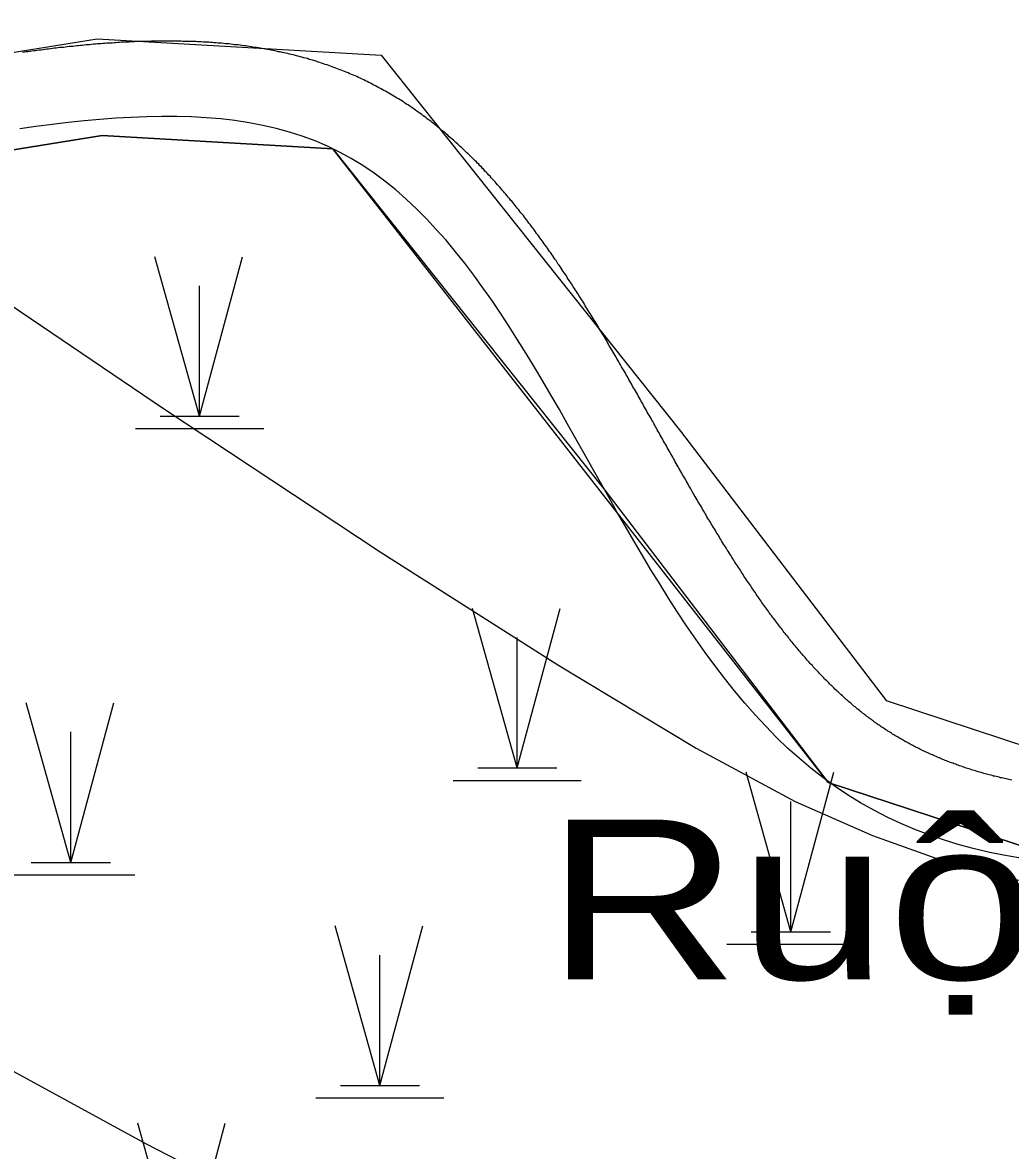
# Model space of a CAD drawing. Header units: metres. Extents: x 533049 to 537618, y 1849954 to 1852676.
# Drawn here: x 534596.01 to 534637.17, y 1851326.52 to 1851373.49 of the extents above; entities that cross this region are included whole.
import ezdxf

# ---------------------------------------------------------------- set-up
doc = ezdxf.new("R2010")
doc.units = ezdxf.units.M
doc.header["$LTSCALE"] = 2
for name, color, linetype, lineweight in [('28', 7, 'Continuous', 13), ('47', 7, 'Continuous', 13), ('55', 7, 'Continuous', 13), ('57', 7, 'Continuous', 13), ('60', 7, 'Continuous', 13), ('8', 7, 'Continuous', 13)]:
    doc.layers.add(name, color=color, linetype=linetype, lineweight=lineweight)

msp = doc.modelspace()

# ---------------------------------------------------------------- linework, layer by layer
at = {"layer": '28'}
for points in [[(534600.06, 1851372.66), (534599.98, 1851372.66), (534599.9, 1851372.65), (534599.83, 1851372.65), (534599.75, 1851372.64), (534599.67, 1851372.64), (534599.59, 1851372.63), (534599.51, 1851372.63), (534599.44, 1851372.62), (534599.36, 1851372.62), (534599.28, 1851372.61), (534599.2, 1851372.6), (534599.13, 1851372.6), (534599.05, 1851372.59), (534598.97, 1851372.59), (534598.89, 1851372.58), (534598.81, 1851372.57), (534598.74, 1851372.56), (534598.66, 1851372.56), (534598.58, 1851372.55), (534598.5, 1851372.54), (534598.43, 1851372.54), (534598.35, 1851372.53), (534598.27, 1851372.52), (534598.19, 1851372.51), (534598.11, 1851372.5), (534598.04, 1851372.5), (534597.96, 1851372.49), (534597.88, 1851372.48), (534597.8, 1851372.47), (534597.72, 1851372.46), (534597.65, 1851372.45), (534597.57, 1851372.45), (534597.49, 1851372.44), (534597.41, 1851372.43), (534597.33, 1851372.42), (534597.26, 1851372.41), (534597.18, 1851372.4), (534597.1, 1851372.39), (534597.02, 1851372.38), (534596.94, 1851372.37), (534596.87, 1851372.36), (534596.79, 1851372.35), (534596.71, 1851372.34), (534596.63, 1851372.33), (534596.55, 1851372.32), (534596.48, 1851372.31), (534596.4, 1851372.3), (534596.32, 1851372.29), (534596.24, 1851372.28), (534596.16, 1851372.27), (534596.09, 1851372.26), (534596.01, 1851372.25)], [(534607.73, 1851372.03), (534607.65, 1851372.05), (534607.58, 1851372.07), (534607.5, 1851372.09), (534607.43, 1851372.11), (534607.35, 1851372.13), (534607.28, 1851372.15), (534607.2, 1851372.16), (534607.13, 1851372.18), (534607.05, 1851372.2), (534606.98, 1851372.22), (534606.9, 1851372.23), (534606.83, 1851372.25), (534606.75, 1851372.27), (534606.67, 1851372.28), (534606.6, 1851372.3), (534606.52, 1851372.31), (534606.45, 1851372.33), (534606.37, 1851372.34), (534606.3, 1851372.36), (534606.22, 1851372.37), (534606.14, 1851372.39), (534606.07, 1851372.4), (534605.99, 1851372.41), (534605.92, 1851372.42), (534605.84, 1851372.44), (534605.76, 1851372.45), (534605.69, 1851372.46), (534605.61, 1851372.47), (534605.54, 1851372.48), (534605.46, 1851372.5), (534605.38, 1851372.51), (534605.31, 1851372.52), (534605.23, 1851372.53), (534605.15, 1851372.54), (534605.08, 1851372.55), (534605, 1851372.56), (534604.92, 1851372.56), (534604.85, 1851372.57), (534604.77, 1851372.58), (534604.69, 1851372.59), (534604.62, 1851372.6), (534604.54, 1851372.61), (534604.46, 1851372.61), (534604.39, 1851372.62), (534604.31, 1851372.63), (534604.23, 1851372.63), (534604.16, 1851372.64), (534604.08, 1851372.65), (534604, 1851372.65), (534603.93, 1851372.66), (534603.85, 1851372.66), (534603.77, 1851372.67), (534603.7, 1851372.67), (534603.62, 1851372.68), (534603.54, 1851372.68), (534603.46, 1851372.69), (534603.39, 1851372.69), (534603.31, 1851372.69), (534603.23, 1851372.7), (534603.16, 1851372.7), (534603.08, 1851372.7), (534603, 1851372.71), (534602.92, 1851372.71), (534602.85, 1851372.71), (534602.77, 1851372.71), (534602.69, 1851372.71), (534602.62, 1851372.72), (534602.54, 1851372.72), (534602.46, 1851372.72), (534602.38, 1851372.72), (534602.31, 1851372.72), (534602.23, 1851372.72), (534602.15, 1851372.72), (534602.08, 1851372.72), (534602, 1851372.72), (534601.92, 1851372.72), (534601.84, 1851372.72), (534601.77, 1851372.72), (534601.69, 1851372.72), (534601.61, 1851372.72), (534601.53, 1851372.72), (534601.46, 1851372.72), (534601.38, 1851372.72), (534601.3, 1851372.71), (534601.22, 1851372.71), (534601.15, 1851372.71), (534601.07, 1851372.71), (534600.99, 1851372.71), (534600.91, 1851372.7), (534600.84, 1851372.7), (534600.76, 1851372.7), (534600.68, 1851372.69), (534600.6, 1851372.69), (534600.53, 1851372.69), (534600.45, 1851372.68), (534600.37, 1851372.68), (534600.29, 1851372.68), (534600.21, 1851372.67), (534600.14, 1851372.67), (534600.06, 1851372.66)], [(534614.42, 1851368.18), (534614.36, 1851368.23), (534614.31, 1851368.28), (534614.25, 1851368.33), (534614.19, 1851368.39), (534614.14, 1851368.44), (534614.08, 1851368.49), (534614.02, 1851368.54), (534613.97, 1851368.59), (534613.91, 1851368.64), (534613.85, 1851368.69), (534613.79, 1851368.74), (534613.73, 1851368.8), (534613.68, 1851368.85), (534613.62, 1851368.9), (534613.56, 1851368.94), (534613.5, 1851368.99), (534613.44, 1851369.04), (534613.38, 1851369.09), (534613.32, 1851369.14), (534613.26, 1851369.19), (534613.2, 1851369.24), (534613.14, 1851369.29), (534613.08, 1851369.33), (534613.02, 1851369.38), (534612.96, 1851369.43), (534612.89, 1851369.47), (534612.83, 1851369.52), (534612.77, 1851369.57), (534612.71, 1851369.61), (534612.65, 1851369.66), (534612.58, 1851369.7), (534612.52, 1851369.75), (534612.46, 1851369.79), (534612.39, 1851369.84), (534612.33, 1851369.88), (534612.27, 1851369.93), (534612.2, 1851369.97), (534612.14, 1851370.02), (534612.07, 1851370.06), (534612.01, 1851370.1), (534611.94, 1851370.14), (534611.88, 1851370.19), (534611.81, 1851370.23), (534611.74, 1851370.27), (534611.68, 1851370.31), (534611.61, 1851370.35), (534611.55, 1851370.39), (534611.48, 1851370.43), (534611.41, 1851370.47), (534611.34, 1851370.51), (534611.28, 1851370.55), (534611.21, 1851370.59), (534611.14, 1851370.63), (534611.07, 1851370.67), (534611, 1851370.71), (534610.93, 1851370.75), (534610.86, 1851370.78), (534610.79, 1851370.82), (534610.72, 1851370.86), (534610.65, 1851370.89), (534610.58, 1851370.93), (534610.51, 1851370.97), (534610.44, 1851371), (534610.37, 1851371.04), (534610.3, 1851371.07), (534610.23, 1851371.11), (534610.16, 1851371.14), (534610.08, 1851371.17), (534610.01, 1851371.21), (534609.94, 1851371.24), (534609.87, 1851371.27), (534609.8, 1851371.3), (534609.72, 1851371.33), (534609.65, 1851371.36), (534609.58, 1851371.4), (534609.5, 1851371.43), (534609.43, 1851371.45), (534609.36, 1851371.48), (534609.29, 1851371.51), (534609.21, 1851371.54), (534609.14, 1851371.57), (534609.07, 1851371.6), (534608.99, 1851371.62), (534608.92, 1851371.65), (534608.84, 1851371.68), (534608.77, 1851371.7), (534608.7, 1851371.73), (534608.62, 1851371.75), (534608.55, 1851371.78), (534608.47, 1851371.8), (534608.4, 1851371.83), (534608.33, 1851371.85), (534608.25, 1851371.88), (534608.18, 1851371.9), (534608.1, 1851371.92), (534608.03, 1851371.94), (534607.95, 1851371.96), (534607.88, 1851371.99), (534607.8, 1851372.01), (534607.73, 1851372.03)], [(534619.17, 1851362.16), (534619.13, 1851362.22), (534619.09, 1851362.29), (534619.05, 1851362.35), (534619.01, 1851362.42), (534618.96, 1851362.48), (534618.92, 1851362.55), (534618.88, 1851362.61), (534618.84, 1851362.68), (534618.8, 1851362.74), (534618.75, 1851362.81), (534618.71, 1851362.87), (534618.67, 1851362.94), (534618.63, 1851363), (534618.58, 1851363.07), (534618.54, 1851363.13), (534618.5, 1851363.2), (534618.45, 1851363.26), (534618.41, 1851363.33), (534618.37, 1851363.39), (534618.32, 1851363.45), (534618.28, 1851363.52), (534618.24, 1851363.58), (534618.19, 1851363.64), (534618.15, 1851363.71), (534618.11, 1851363.77), (534618.06, 1851363.83), (534618.02, 1851363.9), (534617.97, 1851363.96), (534617.93, 1851364.02), (534617.89, 1851364.09), (534617.84, 1851364.15), (534617.8, 1851364.21), (534617.75, 1851364.28), (534617.71, 1851364.34), (534617.66, 1851364.4), (534617.62, 1851364.46), (534617.57, 1851364.53), (534617.53, 1851364.59), (534617.48, 1851364.65), (534617.43, 1851364.71), (534617.39, 1851364.77), (534617.34, 1851364.84), (534617.3, 1851364.9), (534617.25, 1851364.96), (534617.2, 1851365.02), (534617.16, 1851365.08), (534617.11, 1851365.14), (534617.07, 1851365.2), (534617.02, 1851365.26), (534616.97, 1851365.33), (534616.92, 1851365.39), (534616.88, 1851365.45), (534616.83, 1851365.51), (534616.78, 1851365.57), (534616.73, 1851365.63), (534616.69, 1851365.69), (534616.64, 1851365.75), (534616.59, 1851365.81), (534616.54, 1851365.87), (534616.49, 1851365.93), (534616.45, 1851365.99), (534616.4, 1851366.05), (534616.35, 1851366.1), (534616.3, 1851366.16), (534616.25, 1851366.22), (534616.2, 1851366.28), (534616.15, 1851366.34), (534616.1, 1851366.4), (534616.05, 1851366.46), (534616, 1851366.51), (534615.95, 1851366.57), (534615.9, 1851366.63), (534615.85, 1851366.69), (534615.8, 1851366.74), (534615.75, 1851366.8), (534615.7, 1851366.86), (534615.65, 1851366.92), (534615.6, 1851366.97), (534615.54, 1851367.03), (534615.49, 1851367.09), (534615.44, 1851367.14), (534615.39, 1851367.2), (534615.34, 1851367.25), (534615.28, 1851367.31), (534615.23, 1851367.37), (534615.18, 1851367.42), (534615.13, 1851367.48), (534615.07, 1851367.53), (534615.02, 1851367.59), (534614.97, 1851367.64), (534614.91, 1851367.7), (534614.86, 1851367.75), (534614.8, 1851367.8), (534614.75, 1851367.86), (534614.69, 1851367.91), (534614.64, 1851367.97), (534614.58, 1851368.02), (534614.53, 1851368.07), (534614.47, 1851368.12), (534614.42, 1851368.18)], [(534623.06, 1851355.46), (534623.02, 1851355.53), (534622.99, 1851355.59), (534622.95, 1851355.66), (534622.91, 1851355.73), (534622.87, 1851355.79), (534622.84, 1851355.86), (534622.8, 1851355.93), (534622.76, 1851355.99), (534622.72, 1851356.06), (534622.69, 1851356.13), (534622.65, 1851356.19), (534622.61, 1851356.26), (534622.57, 1851356.33), (534622.54, 1851356.4), (534622.5, 1851356.46), (534622.46, 1851356.53), (534622.42, 1851356.6), (534622.38, 1851356.66), (534622.35, 1851356.73), (534622.31, 1851356.8), (534622.27, 1851356.87), (534622.23, 1851356.93), (534622.2, 1851357), (534622.16, 1851357.07), (534622.12, 1851357.14), (534622.08, 1851357.2), (534622.04, 1851357.27), (534622.01, 1851357.34), (534621.97, 1851357.41), (534621.93, 1851357.47), (534621.89, 1851357.54), (534621.85, 1851357.61), (534621.82, 1851357.68), (534621.78, 1851357.74), (534621.74, 1851357.81), (534621.7, 1851357.88), (534621.66, 1851357.95), (534621.63, 1851358.01), (534621.59, 1851358.08), (534621.55, 1851358.15), (534621.51, 1851358.22), (534621.47, 1851358.28), (534621.43, 1851358.35), (534621.4, 1851358.42), (534621.36, 1851358.49), (534621.32, 1851358.55), (534621.28, 1851358.62), (534621.24, 1851358.69), (534621.2, 1851358.76), (534621.16, 1851358.82), (534621.13, 1851358.89), (534621.09, 1851358.96), (534621.05, 1851359.03), (534621.01, 1851359.09), (534620.97, 1851359.16), (534620.93, 1851359.23), (534620.89, 1851359.3), (534620.85, 1851359.36), (534620.82, 1851359.43), (534620.78, 1851359.5), (534620.74, 1851359.56), (534620.7, 1851359.63), (534620.66, 1851359.7), (534620.62, 1851359.77), (534620.58, 1851359.83), (534620.54, 1851359.9), (534620.5, 1851359.97), (534620.46, 1851360.03), (534620.42, 1851360.1), (534620.38, 1851360.17), (534620.35, 1851360.24), (534620.31, 1851360.3), (534620.27, 1851360.37), (534620.23, 1851360.44), (534620.19, 1851360.5), (534620.15, 1851360.57), (534620.11, 1851360.64), (534620.07, 1851360.7), (534620.03, 1851360.77), (534619.99, 1851360.84), (534619.95, 1851360.9), (534619.91, 1851360.97), (534619.87, 1851361.04), (534619.83, 1851361.1), (534619.79, 1851361.17), (534619.75, 1851361.24), (534619.71, 1851361.3), (534619.66, 1851361.37), (534619.62, 1851361.43), (534619.58, 1851361.5), (534619.54, 1851361.57), (534619.5, 1851361.63), (534619.46, 1851361.7), (534619.42, 1851361.76), (534619.38, 1851361.83), (534619.34, 1851361.9), (534619.3, 1851361.96), (534619.26, 1851362.03), (534619.21, 1851362.09), (534619.17, 1851362.16)], [(534626.9, 1851349.23), (534626.86, 1851349.28), (534626.82, 1851349.34), (534626.78, 1851349.4), (534626.74, 1851349.45), (534626.7, 1851349.51), (534626.66, 1851349.57), (534626.62, 1851349.62), (534626.58, 1851349.68), (534626.55, 1851349.74), (534626.51, 1851349.8), (534626.47, 1851349.85), (534626.43, 1851349.91), (534626.39, 1851349.97), (534626.35, 1851350.03), (534626.31, 1851350.09), (534626.27, 1851350.14), (534626.23, 1851350.2), (534626.19, 1851350.26), (534626.15, 1851350.32), (534626.11, 1851350.38), (534626.07, 1851350.44), (534626.03, 1851350.5), (534625.99, 1851350.56), (534625.96, 1851350.62), (534625.92, 1851350.68), (534625.88, 1851350.74), (534625.84, 1851350.8), (534625.8, 1851350.86), (534625.76, 1851350.92), (534625.72, 1851350.98), (534625.68, 1851351.04), (534625.65, 1851351.1), (534625.61, 1851351.16), (534625.57, 1851351.22), (534625.53, 1851351.28), (534625.49, 1851351.34), (534625.45, 1851351.4), (534625.41, 1851351.47), (534625.37, 1851351.53), (534625.34, 1851351.59), (534625.3, 1851351.65), (534625.26, 1851351.71), (534625.22, 1851351.77), (534625.18, 1851351.84), (534625.14, 1851351.9), (534625.11, 1851351.96), (534625.07, 1851352.02), (534625.03, 1851352.09), (534624.99, 1851352.15), (534624.95, 1851352.21), (534624.91, 1851352.27), (534624.88, 1851352.34), (534624.84, 1851352.4), (534624.8, 1851352.46), (534624.76, 1851352.53), (534624.72, 1851352.59), (534624.69, 1851352.65), (534624.65, 1851352.72), (534624.61, 1851352.78), (534624.57, 1851352.84), (534624.53, 1851352.91), (534624.5, 1851352.97), (534624.46, 1851353.04), (534624.42, 1851353.1), (534624.38, 1851353.16), (534624.34, 1851353.23), (534624.31, 1851353.29), (534624.27, 1851353.36), (534624.23, 1851353.42), (534624.19, 1851353.49), (534624.15, 1851353.55), (534624.12, 1851353.62), (534624.08, 1851353.68), (534624.04, 1851353.75), (534624, 1851353.81), (534623.97, 1851353.88), (534623.93, 1851353.94), (534623.89, 1851354.01), (534623.85, 1851354.07), (534623.81, 1851354.14), (534623.78, 1851354.2), (534623.74, 1851354.27), (534623.7, 1851354.33), (534623.66, 1851354.4), (534623.63, 1851354.47), (534623.59, 1851354.53), (534623.55, 1851354.6), (534623.51, 1851354.66), (534623.48, 1851354.73), (534623.44, 1851354.8), (534623.4, 1851354.86), (534623.36, 1851354.93), (534623.33, 1851354.99), (534623.29, 1851355.06), (534623.25, 1851355.13), (534623.21, 1851355.19), (534623.18, 1851355.26), (534623.14, 1851355.33), (534623.1, 1851355.39), (534623.06, 1851355.46)], [(534631.15, 1851344.63), (534631.1, 1851344.66), (534631.06, 1851344.7), (534631.01, 1851344.73), (534630.97, 1851344.77), (534630.92, 1851344.8), (534630.88, 1851344.84), (534630.83, 1851344.88), (534630.79, 1851344.91), (534630.74, 1851344.95), (534630.7, 1851344.99), (534630.65, 1851345.02), (534630.61, 1851345.06), (534630.57, 1851345.1), (534630.52, 1851345.14), (534630.48, 1851345.17), (534630.43, 1851345.21), (534630.39, 1851345.25), (534630.34, 1851345.29), (534630.3, 1851345.33), (534630.26, 1851345.37), (534630.21, 1851345.41), (534630.17, 1851345.45), (534630.12, 1851345.49), (534630.08, 1851345.53), (534630.04, 1851345.57), (534629.99, 1851345.61), (534629.95, 1851345.65), (534629.91, 1851345.69), (534629.86, 1851345.73), (534629.82, 1851345.78), (534629.77, 1851345.82), (534629.73, 1851345.86), (534629.69, 1851345.9), (534629.64, 1851345.95), (534629.6, 1851345.99), (534629.56, 1851346.03), (534629.52, 1851346.08), (534629.47, 1851346.12), (534629.43, 1851346.16), (534629.39, 1851346.21), (534629.34, 1851346.25), (534629.3, 1851346.3), (534629.26, 1851346.34), (534629.21, 1851346.39), (534629.17, 1851346.43), (534629.13, 1851346.48), (534629.09, 1851346.52), (534629.04, 1851346.57), (534629, 1851346.61), (534628.96, 1851346.66), (534628.92, 1851346.71), (534628.87, 1851346.75), (534628.83, 1851346.8), (534628.79, 1851346.85), (534628.75, 1851346.89), (534628.71, 1851346.94), (534628.66, 1851346.99), (534628.62, 1851347.04), (534628.58, 1851347.09), (534628.54, 1851347.13), (534628.5, 1851347.18), (534628.45, 1851347.23), (534628.41, 1851347.28), (534628.37, 1851347.33), (534628.33, 1851347.38), (534628.29, 1851347.43), (534628.25, 1851347.48), (534628.21, 1851347.53), (534628.16, 1851347.58), (534628.12, 1851347.63), (534628.08, 1851347.68), (534628.04, 1851347.73), (534628, 1851347.78), (534627.96, 1851347.83), (534627.92, 1851347.88), (534627.88, 1851347.94), (534627.83, 1851347.99), (534627.79, 1851348.04), (534627.75, 1851348.09), (534627.71, 1851348.14), (534627.67, 1851348.2), (534627.63, 1851348.25), (534627.59, 1851348.3), (534627.55, 1851348.35), (534627.51, 1851348.41), (534627.47, 1851348.46), (534627.43, 1851348.52), (534627.39, 1851348.57), (534627.35, 1851348.62), (534627.3, 1851348.68), (534627.26, 1851348.73), (534627.22, 1851348.79), (534627.18, 1851348.84), (534627.14, 1851348.9), (534627.1, 1851348.95), (534627.06, 1851349.01), (534627.02, 1851349.06), (534626.98, 1851349.12), (534626.94, 1851349.17), (534626.9, 1851349.23)], [(534636.29, 1851342.16), (534636.23, 1851342.17), (534636.18, 1851342.19), (534636.12, 1851342.2), (534636.06, 1851342.22), (534636, 1851342.24), (534635.95, 1851342.25), (534635.89, 1851342.27), (534635.83, 1851342.29), (534635.78, 1851342.3), (534635.72, 1851342.32), (534635.66, 1851342.34), (534635.61, 1851342.35), (534635.55, 1851342.37), (534635.5, 1851342.39), (534635.44, 1851342.41), (534635.38, 1851342.42), (534635.33, 1851342.44), (534635.27, 1851342.46), (534635.22, 1851342.48), (534635.16, 1851342.5), (534635.11, 1851342.52), (534635.05, 1851342.54), (534635, 1851342.56), (534634.94, 1851342.58), (534634.89, 1851342.6), (534634.83, 1851342.62), (534634.78, 1851342.64), (534634.72, 1851342.66), (534634.67, 1851342.68), (534634.61, 1851342.7), (534634.56, 1851342.72), (534634.51, 1851342.74), (534634.45, 1851342.76), (534634.4, 1851342.78), (534634.35, 1851342.8), (534634.29, 1851342.83), (534634.24, 1851342.85), (534634.19, 1851342.87), (534634.13, 1851342.89), (534634.08, 1851342.92), (534634.03, 1851342.94), (534633.97, 1851342.96), (534633.92, 1851342.99), (534633.87, 1851343.01), (534633.82, 1851343.03), (534633.76, 1851343.06), (534633.71, 1851343.08), (534633.66, 1851343.1), (534633.61, 1851343.13), (534633.56, 1851343.15), (534633.51, 1851343.18), (534633.45, 1851343.2), (534633.4, 1851343.23), (534633.35, 1851343.25), (534633.3, 1851343.28), (534633.25, 1851343.3), (534633.2, 1851343.33), (534633.15, 1851343.36), (534633.1, 1851343.38), (534633.05, 1851343.41), (534633, 1851343.44), (534632.95, 1851343.46), (534632.9, 1851343.49), (534632.85, 1851343.52), (534632.8, 1851343.54), (534632.75, 1851343.57), (534632.7, 1851343.6), (534632.65, 1851343.63), (534632.6, 1851343.66), (534632.55, 1851343.68), (534632.51, 1851343.71), (534632.46, 1851343.74), (534632.41, 1851343.77), (534632.36, 1851343.8), (534632.31, 1851343.83), (534632.26, 1851343.86), (534632.22, 1851343.89), (534632.17, 1851343.92), (534632.12, 1851343.95), (534632.07, 1851343.98), (534632.03, 1851344.01), (534631.98, 1851344.04), (534631.93, 1851344.07), (534631.88, 1851344.1), (534631.84, 1851344.13), (534631.79, 1851344.16), (534631.74, 1851344.2), (534631.7, 1851344.23), (534631.65, 1851344.26), (534631.6, 1851344.29), (534631.56, 1851344.32), (534631.51, 1851344.36), (534631.47, 1851344.39), (534631.42, 1851344.42), (534631.38, 1851344.46), (534631.33, 1851344.49), (534631.28, 1851344.52), (534631.24, 1851344.56), (534631.19, 1851344.59), (534631.15, 1851344.63)], [(534637.23, 1851341.94), (534637.17, 1851341.95), (534637.11, 1851341.97), (534637.05, 1851341.98), (534636.99, 1851341.99), (534636.93, 1851342), (534636.87, 1851342.02), (534636.81, 1851342.03), (534636.76, 1851342.04), (534636.7, 1851342.06), (534636.64, 1851342.07), (534636.58, 1851342.09), (534636.52, 1851342.1), (534636.46, 1851342.11), (534636.41, 1851342.13), (534636.35, 1851342.14), (534636.29, 1851342.16)]]:
    msp.add_lwpolyline(points, dxfattribs=at)
at = {"layer": '47'}
msp.add_lwpolyline([(534639.87, 1851338.46), (534629.58, 1851341.84), (534608.94, 1851368.24), (534599.33, 1851368.79), (534580.37, 1851365.74)], dxfattribs=at)
at = {"layer": '55'}
msp.add_arc((535422.108, 1852382.194), 1245.218, 229.69639, 234.36613, dxfattribs=at)
at = {"layer": '57'}
for p, q in [((534603.39, 1851357.1), (534601.53, 1851363.74)), ((534603.39, 1851357.1), (534605.18, 1851363.74)), ((534603.39, 1851357.1), (534603.39, 1851362.53)), ((534601.75, 1851357.1), (534605.04, 1851357.1)), ((534600.72, 1851356.59), (534606.06, 1851356.59)), ((534616.62, 1851342.45), (534614.76, 1851349.09)), ((534616.62, 1851342.45), (534618.41, 1851349.09)), ((534616.62, 1851342.45), (534616.62, 1851347.88)), ((534598.03, 1851338.51), (534596.17, 1851345.16)), ((534598.03, 1851338.51), (534599.82, 1851345.16)), ((534598.03, 1851338.51), (534598.03, 1851343.95)), ((534614.98, 1851342.45), (534618.27, 1851342.45)), ((534628.02, 1851335.62), (534626.16, 1851342.27)), ((534628.02, 1851335.62), (534629.81, 1851342.27)), ((534613.95, 1851341.93), (534619.29, 1851341.93)), ((534628.02, 1851335.62), (534628.02, 1851341.05)), ((534596.38, 1851338.51), (534599.68, 1851338.51)), ((534595.36, 1851338), (534600.69, 1851338)), ((534610.9, 1851329.22), (534609.04, 1851335.87)), ((534610.9, 1851329.22), (534612.69, 1851335.87)), ((534626.37, 1851335.62), (534629.67, 1851335.62)), ((534625.35, 1851335.11), (534630.68, 1851335.11)), ((534610.9, 1851329.22), (534610.9, 1851334.65)), ((534609.26, 1851329.22), (534612.55, 1851329.22)), ((534608.23, 1851328.71), (534613.57, 1851328.71)), ((534602.68, 1851321), (534600.82, 1851327.65)), ((534602.68, 1851321), (534604.46, 1851327.65))]:
    msp.add_line(p, q, dxfattribs=at)
for points in [[(534487.19, 1851451.18), (534486.97, 1851435.82), (534491.18, 1851418.85), (534505.36, 1851408.46), (534516.35, 1851404.08), (534545.76, 1851392.2), (534569.45, 1851382.31), (534574.03, 1851367.7), (534580.37, 1851365.74), (534599.33, 1851368.79), (534608.94, 1851368.24), (534620.27, 1851354.02), (534629.58, 1851341.84), (534639.87, 1851338.46), (534653.33, 1851347.19), (534665.18, 1851355.36), (534685.09, 1851350.22), (534700.06, 1851349.97), (534720.12, 1851364.62), (534734.21, 1851373.4), (534760.13, 1851371.69), (534775.6, 1851372.17), (534797.93, 1851383.11), (534819.54, 1851398.1)], [(534490.97, 1851436.28), (534494.72, 1851421.22), (534507.32, 1851411.99), (534517.85, 1851407.79), (534547.27, 1851395.9), (534572.71, 1851385.28), (534577.21, 1851370.9), (534580.65, 1851369.84), (534599.12, 1851372.81), (534610.95, 1851372.13), (534623.43, 1851356.48), (534632, 1851345.25), (534639.29, 1851342.86), (534651.11, 1851350.52), (534664.42, 1851359.69), (534685.63, 1851354.21), (534698.79, 1851353.99), (534717.88, 1851367.94), (534733.19, 1851377.48), (534760.19, 1851375.69), (534774.62, 1851376.14), (534795.89, 1851386.57), (534817.16, 1851401.32)], [(534591.23, 1851364.62), (534601.89, 1851357.42), (534610.91, 1851351.45), (534618.31, 1851346.74), (534624.08, 1851343.27), (534628.21, 1851341.05), (534631.43, 1851339.63), (534634.45, 1851338.55), (534637.27, 1851337.81), (534639.89, 1851337.41), (534642.3, 1851337.36), (534645.95, 1851337.98), (534652.25, 1851339.58), (534661.21, 1851342.17), (534672.83, 1851345.75), (534687.11, 1851350.32), (534701.32, 1851354.96), (534712.74, 1851358.76), (534721.36, 1851361.71), (534727.2, 1851363.82), (534730.24, 1851365.09)], [(534733.25, 1851333.42), (534727.41, 1851330.34), (534721.31, 1851327.37), (534714.73, 1851324.46), (534707.66, 1851321.61), (534700.12, 1851318.84), (534692.1, 1851316.12), (534684.04, 1851313.68), (534676.37, 1851311.71), (534669.08, 1851310.2), (534662.19, 1851309.17), (534655.69, 1851308.61), (534649.12, 1851308.75), (534641.99, 1851309.82), (534634.32, 1851311.83), (534626.1, 1851314.78), (534617.33, 1851318.66), (534608.77, 1851322.86), (534601.18, 1851326.77), (534594.56, 1851330.38)]]:
    msp.add_lwpolyline(points, dxfattribs=at)
at = {"layer": '60'}
for points in [[(534616.29, 1851360.84), (534615.93, 1851361.39), (534615.56, 1851361.93), (534615.19, 1851362.45), (534614.82, 1851362.97), (534614.44, 1851363.47), (534614.05, 1851363.95), (534613.66, 1851364.43), (534613.25, 1851364.88), (534612.84, 1851365.32), (534612.43, 1851365.74), (534612, 1851366.14), (534611.56, 1851366.52), (534611.11, 1851366.88), (534610.66, 1851367.22), (534610.19, 1851367.54), (534609.71, 1851367.83), (534609.22, 1851368.1), (534608.72, 1851368.35), (534608.2, 1851368.57), (534607.67, 1851368.76), (534607.13, 1851368.93), (534606.58, 1851369.08), (534606.02, 1851369.21), (534605.45, 1851369.32), (534604.86, 1851369.41), (534604.27, 1851369.48), (534603.67, 1851369.53), (534603.06, 1851369.56), (534602.44, 1851369.58), (534601.82, 1851369.58), (534601.18, 1851369.57), (534600.54, 1851369.54), (534599.9, 1851369.51), (534599.24, 1851369.46), (534598.58, 1851369.4), (534597.92, 1851369.33), (534597.25, 1851369.25), (534596.57, 1851369.16), (534595.9, 1851369.06)], [(534637.52, 1851338.7), (534636.88, 1851338.81), (534636.24, 1851338.94), (534635.62, 1851339.09), (534635, 1851339.26), (534634.39, 1851339.45), (534633.79, 1851339.66), (534633.19, 1851339.88), (534632.61, 1851340.13), (534632.04, 1851340.4), (534631.48, 1851340.69), (534630.93, 1851341), (534630.39, 1851341.33), (534629.87, 1851341.67), (534629.36, 1851342.05), (534628.86, 1851342.44), (534628.37, 1851342.85), (534627.89, 1851343.27), (534627.43, 1851343.72), (534626.98, 1851344.18), (534626.53, 1851344.66), (534626.1, 1851345.15), (534625.68, 1851345.66), (534625.26, 1851346.18), (534624.85, 1851346.71), (534624.45, 1851347.25), (534624.06, 1851347.81), (534623.68, 1851348.37), (534623.3, 1851348.94), (534622.93, 1851349.52), (534622.56, 1851350.11), (534622.19, 1851350.7), (534621.84, 1851351.3), (534621.48, 1851351.9), (534621.13, 1851352.51), (534620.78, 1851353.12), (534620.44, 1851353.73), (534620.09, 1851354.34), (534619.75, 1851354.95), (534619.41, 1851355.55), (534619.07, 1851356.16), (534618.72, 1851356.77), (534618.38, 1851357.37), (534618.04, 1851357.96), (534617.69, 1851358.55), (534617.35, 1851359.14), (534617, 1851359.71), (534616.64, 1851360.28), (534616.29, 1851360.84)]]:
    msp.add_lwpolyline(points, dxfattribs=at)
at = {"layer": '8'}
for points in [[(534600.06, 1851372.66), (534599.98, 1851372.66), (534599.9, 1851372.65), (534599.83, 1851372.65), (534599.75, 1851372.64), (534599.67, 1851372.64), (534599.59, 1851372.63), (534599.51, 1851372.63), (534599.44, 1851372.62), (534599.36, 1851372.62), (534599.28, 1851372.61), (534599.2, 1851372.6), (534599.13, 1851372.6), (534599.05, 1851372.59), (534598.97, 1851372.59), (534598.89, 1851372.58), (534598.81, 1851372.57), (534598.74, 1851372.56), (534598.66, 1851372.56), (534598.58, 1851372.55), (534598.5, 1851372.54), (534598.43, 1851372.54), (534598.35, 1851372.53), (534598.27, 1851372.52), (534598.19, 1851372.51), (534598.11, 1851372.5), (534598.04, 1851372.5), (534597.96, 1851372.49), (534597.88, 1851372.48), (534597.8, 1851372.47), (534597.72, 1851372.46), (534597.65, 1851372.45), (534597.57, 1851372.45), (534597.49, 1851372.44), (534597.41, 1851372.43), (534597.33, 1851372.42), (534597.26, 1851372.41), (534597.18, 1851372.4), (534597.1, 1851372.39), (534597.02, 1851372.38), (534596.94, 1851372.37), (534596.87, 1851372.36), (534596.79, 1851372.35), (534596.71, 1851372.34), (534596.63, 1851372.33), (534596.55, 1851372.32), (534596.48, 1851372.31), (534596.4, 1851372.3), (534596.32, 1851372.29), (534596.24, 1851372.28), (534596.16, 1851372.27), (534596.09, 1851372.26), (534596.01, 1851372.25)], [(534607.73, 1851372.03), (534607.65, 1851372.05), (534607.58, 1851372.07), (534607.5, 1851372.09), (534607.43, 1851372.11), (534607.35, 1851372.13), (534607.28, 1851372.15), (534607.2, 1851372.16), (534607.13, 1851372.18), (534607.05, 1851372.2), (534606.98, 1851372.22), (534606.9, 1851372.23), (534606.83, 1851372.25), (534606.75, 1851372.27), (534606.67, 1851372.28), (534606.6, 1851372.3), (534606.52, 1851372.31), (534606.45, 1851372.33), (534606.37, 1851372.34), (534606.3, 1851372.36), (534606.22, 1851372.37), (534606.14, 1851372.39), (534606.07, 1851372.4), (534605.99, 1851372.41), (534605.92, 1851372.42), (534605.84, 1851372.44), (534605.76, 1851372.45), (534605.69, 1851372.46), (534605.61, 1851372.47), (534605.54, 1851372.48), (534605.46, 1851372.5), (534605.38, 1851372.51), (534605.31, 1851372.52), (534605.23, 1851372.53), (534605.15, 1851372.54), (534605.08, 1851372.55), (534605, 1851372.56), (534604.92, 1851372.56), (534604.85, 1851372.57), (534604.77, 1851372.58), (534604.69, 1851372.59), (534604.62, 1851372.6), (534604.54, 1851372.61), (534604.46, 1851372.61), (534604.39, 1851372.62), (534604.31, 1851372.63), (534604.23, 1851372.63), (534604.16, 1851372.64), (534604.08, 1851372.65), (534604, 1851372.65), (534603.93, 1851372.66), (534603.85, 1851372.66), (534603.77, 1851372.67), (534603.7, 1851372.67), (534603.62, 1851372.68), (534603.54, 1851372.68), (534603.46, 1851372.69), (534603.39, 1851372.69), (534603.31, 1851372.69), (534603.23, 1851372.7), (534603.16, 1851372.7), (534603.08, 1851372.7), (534603, 1851372.71), (534602.92, 1851372.71), (534602.85, 1851372.71), (534602.77, 1851372.71), (534602.69, 1851372.71), (534602.62, 1851372.72), (534602.54, 1851372.72), (534602.46, 1851372.72), (534602.38, 1851372.72), (534602.31, 1851372.72), (534602.23, 1851372.72), (534602.15, 1851372.72), (534602.08, 1851372.72), (534602, 1851372.72), (534601.92, 1851372.72), (534601.84, 1851372.72), (534601.77, 1851372.72), (534601.69, 1851372.72), (534601.61, 1851372.72), (534601.53, 1851372.72), (534601.46, 1851372.72), (534601.38, 1851372.72), (534601.3, 1851372.71), (534601.22, 1851372.71), (534601.15, 1851372.71), (534601.07, 1851372.71), (534600.99, 1851372.71), (534600.91, 1851372.7), (534600.84, 1851372.7), (534600.76, 1851372.7), (534600.68, 1851372.69), (534600.6, 1851372.69), (534600.53, 1851372.69), (534600.45, 1851372.68), (534600.37, 1851372.68), (534600.29, 1851372.68), (534600.21, 1851372.67), (534600.14, 1851372.67), (534600.06, 1851372.66)], [(534614.42, 1851368.18), (534614.36, 1851368.23), (534614.31, 1851368.28), (534614.25, 1851368.33), (534614.19, 1851368.39), (534614.14, 1851368.44), (534614.08, 1851368.49), (534614.02, 1851368.54), (534613.97, 1851368.59), (534613.91, 1851368.64), (534613.85, 1851368.69), (534613.79, 1851368.74), (534613.73, 1851368.8), (534613.68, 1851368.85), (534613.62, 1851368.9), (534613.56, 1851368.94), (534613.5, 1851368.99), (534613.44, 1851369.04), (534613.38, 1851369.09), (534613.32, 1851369.14), (534613.26, 1851369.19), (534613.2, 1851369.24), (534613.14, 1851369.29), (534613.08, 1851369.33), (534613.02, 1851369.38), (534612.96, 1851369.43), (534612.89, 1851369.47), (534612.83, 1851369.52), (534612.77, 1851369.57), (534612.71, 1851369.61), (534612.65, 1851369.66), (534612.58, 1851369.7), (534612.52, 1851369.75), (534612.46, 1851369.79), (534612.39, 1851369.84), (534612.33, 1851369.88), (534612.27, 1851369.93), (534612.2, 1851369.97), (534612.14, 1851370.02), (534612.07, 1851370.06), (534612.01, 1851370.1), (534611.94, 1851370.14), (534611.88, 1851370.19), (534611.81, 1851370.23), (534611.74, 1851370.27), (534611.68, 1851370.31), (534611.61, 1851370.35), (534611.55, 1851370.39), (534611.48, 1851370.43), (534611.41, 1851370.47), (534611.34, 1851370.51), (534611.28, 1851370.55), (534611.21, 1851370.59), (534611.14, 1851370.63), (534611.07, 1851370.67), (534611, 1851370.71), (534610.93, 1851370.75), (534610.86, 1851370.78), (534610.79, 1851370.82), (534610.72, 1851370.86), (534610.65, 1851370.89), (534610.58, 1851370.93), (534610.51, 1851370.97), (534610.44, 1851371), (534610.37, 1851371.04), (534610.3, 1851371.07), (534610.23, 1851371.11), (534610.16, 1851371.14), (534610.08, 1851371.17), (534610.01, 1851371.21), (534609.94, 1851371.24), (534609.87, 1851371.27), (534609.8, 1851371.3), (534609.72, 1851371.33), (534609.65, 1851371.36), (534609.58, 1851371.4), (534609.5, 1851371.43), (534609.43, 1851371.45), (534609.36, 1851371.48), (534609.29, 1851371.51), (534609.21, 1851371.54), (534609.14, 1851371.57), (534609.07, 1851371.6), (534608.99, 1851371.62), (534608.92, 1851371.65), (534608.84, 1851371.68), (534608.77, 1851371.7), (534608.7, 1851371.73), (534608.62, 1851371.75), (534608.55, 1851371.78), (534608.47, 1851371.8), (534608.4, 1851371.83), (534608.33, 1851371.85), (534608.25, 1851371.88), (534608.18, 1851371.9), (534608.1, 1851371.92), (534608.03, 1851371.94), (534607.95, 1851371.96), (534607.88, 1851371.99), (534607.8, 1851372.01), (534607.73, 1851372.03)], [(534619.17, 1851362.16), (534619.13, 1851362.22), (534619.09, 1851362.29), (534619.05, 1851362.35), (534619.01, 1851362.42), (534618.96, 1851362.48), (534618.92, 1851362.55), (534618.88, 1851362.61), (534618.84, 1851362.68), (534618.8, 1851362.74), (534618.75, 1851362.81), (534618.71, 1851362.87), (534618.67, 1851362.94), (534618.63, 1851363), (534618.58, 1851363.07), (534618.54, 1851363.13), (534618.5, 1851363.2), (534618.45, 1851363.26), (534618.41, 1851363.33), (534618.37, 1851363.39), (534618.32, 1851363.45), (534618.28, 1851363.52), (534618.24, 1851363.58), (534618.19, 1851363.64), (534618.15, 1851363.71), (534618.11, 1851363.77), (534618.06, 1851363.83), (534618.02, 1851363.9), (534617.97, 1851363.96), (534617.93, 1851364.02), (534617.89, 1851364.09), (534617.84, 1851364.15), (534617.8, 1851364.21), (534617.75, 1851364.28), (534617.71, 1851364.34), (534617.66, 1851364.4), (534617.62, 1851364.46), (534617.57, 1851364.53), (534617.53, 1851364.59), (534617.48, 1851364.65), (534617.43, 1851364.71), (534617.39, 1851364.77), (534617.34, 1851364.84), (534617.3, 1851364.9), (534617.25, 1851364.96), (534617.2, 1851365.02), (534617.16, 1851365.08), (534617.11, 1851365.14), (534617.07, 1851365.2), (534617.02, 1851365.26), (534616.97, 1851365.33), (534616.92, 1851365.39), (534616.88, 1851365.45), (534616.83, 1851365.51), (534616.78, 1851365.57), (534616.73, 1851365.63), (534616.69, 1851365.69), (534616.64, 1851365.75), (534616.59, 1851365.81), (534616.54, 1851365.87), (534616.49, 1851365.93), (534616.45, 1851365.99), (534616.4, 1851366.05), (534616.35, 1851366.1), (534616.3, 1851366.16), (534616.25, 1851366.22), (534616.2, 1851366.28), (534616.15, 1851366.34), (534616.1, 1851366.4), (534616.05, 1851366.46), (534616, 1851366.51), (534615.95, 1851366.57), (534615.9, 1851366.63), (534615.85, 1851366.69), (534615.8, 1851366.74), (534615.75, 1851366.8), (534615.7, 1851366.86), (534615.65, 1851366.92), (534615.6, 1851366.97), (534615.54, 1851367.03), (534615.49, 1851367.09), (534615.44, 1851367.14), (534615.39, 1851367.2), (534615.34, 1851367.25), (534615.28, 1851367.31), (534615.23, 1851367.37), (534615.18, 1851367.42), (534615.13, 1851367.48), (534615.07, 1851367.53), (534615.02, 1851367.59), (534614.97, 1851367.64), (534614.91, 1851367.7), (534614.86, 1851367.75), (534614.8, 1851367.8), (534614.75, 1851367.86), (534614.69, 1851367.91), (534614.64, 1851367.97), (534614.58, 1851368.02), (534614.53, 1851368.07), (534614.47, 1851368.12), (534614.42, 1851368.18)], [(534623.06, 1851355.46), (534623.02, 1851355.53), (534622.99, 1851355.59), (534622.95, 1851355.66), (534622.91, 1851355.73), (534622.87, 1851355.79), (534622.84, 1851355.86), (534622.8, 1851355.93), (534622.76, 1851355.99), (534622.72, 1851356.06), (534622.69, 1851356.13), (534622.65, 1851356.19), (534622.61, 1851356.26), (534622.57, 1851356.33), (534622.54, 1851356.4), (534622.5, 1851356.46), (534622.46, 1851356.53), (534622.42, 1851356.6), (534622.38, 1851356.66), (534622.35, 1851356.73), (534622.31, 1851356.8), (534622.27, 1851356.87), (534622.23, 1851356.93), (534622.2, 1851357), (534622.16, 1851357.07), (534622.12, 1851357.14), (534622.08, 1851357.2), (534622.04, 1851357.27), (534622.01, 1851357.34), (534621.97, 1851357.41), (534621.93, 1851357.47), (534621.89, 1851357.54), (534621.85, 1851357.61), (534621.82, 1851357.68), (534621.78, 1851357.74), (534621.74, 1851357.81), (534621.7, 1851357.88), (534621.66, 1851357.95), (534621.63, 1851358.01), (534621.59, 1851358.08), (534621.55, 1851358.15), (534621.51, 1851358.22), (534621.47, 1851358.28), (534621.43, 1851358.35), (534621.4, 1851358.42), (534621.36, 1851358.49), (534621.32, 1851358.55), (534621.28, 1851358.62), (534621.24, 1851358.69), (534621.2, 1851358.76), (534621.16, 1851358.82), (534621.13, 1851358.89), (534621.09, 1851358.96), (534621.05, 1851359.03), (534621.01, 1851359.09), (534620.97, 1851359.16), (534620.93, 1851359.23), (534620.89, 1851359.3), (534620.85, 1851359.36), (534620.82, 1851359.43), (534620.78, 1851359.5), (534620.74, 1851359.56), (534620.7, 1851359.63), (534620.66, 1851359.7), (534620.62, 1851359.77), (534620.58, 1851359.83), (534620.54, 1851359.9), (534620.5, 1851359.97), (534620.46, 1851360.03), (534620.42, 1851360.1), (534620.38, 1851360.17), (534620.35, 1851360.24), (534620.31, 1851360.3), (534620.27, 1851360.37), (534620.23, 1851360.44), (534620.19, 1851360.5), (534620.15, 1851360.57), (534620.11, 1851360.64), (534620.07, 1851360.7), (534620.03, 1851360.77), (534619.99, 1851360.84), (534619.95, 1851360.9), (534619.91, 1851360.97), (534619.87, 1851361.04), (534619.83, 1851361.1), (534619.79, 1851361.17), (534619.75, 1851361.24), (534619.71, 1851361.3), (534619.66, 1851361.37), (534619.62, 1851361.43), (534619.58, 1851361.5), (534619.54, 1851361.57), (534619.5, 1851361.63), (534619.46, 1851361.7), (534619.42, 1851361.76), (534619.38, 1851361.83), (534619.34, 1851361.9), (534619.3, 1851361.96), (534619.26, 1851362.03), (534619.21, 1851362.09), (534619.17, 1851362.16)], [(534626.9, 1851349.23), (534626.86, 1851349.28), (534626.82, 1851349.34), (534626.78, 1851349.4), (534626.74, 1851349.45), (534626.7, 1851349.51), (534626.66, 1851349.57), (534626.62, 1851349.62), (534626.58, 1851349.68), (534626.55, 1851349.74), (534626.51, 1851349.8), (534626.47, 1851349.85), (534626.43, 1851349.91), (534626.39, 1851349.97), (534626.35, 1851350.03), (534626.31, 1851350.09), (534626.27, 1851350.14), (534626.23, 1851350.2), (534626.19, 1851350.26), (534626.15, 1851350.32), (534626.11, 1851350.38), (534626.07, 1851350.44), (534626.03, 1851350.5), (534625.99, 1851350.56), (534625.96, 1851350.62), (534625.92, 1851350.68), (534625.88, 1851350.74), (534625.84, 1851350.8), (534625.8, 1851350.86), (534625.76, 1851350.92), (534625.72, 1851350.98), (534625.68, 1851351.04), (534625.65, 1851351.1), (534625.61, 1851351.16), (534625.57, 1851351.22), (534625.53, 1851351.28), (534625.49, 1851351.34), (534625.45, 1851351.4), (534625.41, 1851351.47), (534625.37, 1851351.53), (534625.34, 1851351.59), (534625.3, 1851351.65), (534625.26, 1851351.71), (534625.22, 1851351.77), (534625.18, 1851351.84), (534625.14, 1851351.9), (534625.11, 1851351.96), (534625.07, 1851352.02), (534625.03, 1851352.09), (534624.99, 1851352.15), (534624.95, 1851352.21), (534624.91, 1851352.27), (534624.88, 1851352.34), (534624.84, 1851352.4), (534624.8, 1851352.46), (534624.76, 1851352.53), (534624.72, 1851352.59), (534624.69, 1851352.65), (534624.65, 1851352.72), (534624.61, 1851352.78), (534624.57, 1851352.84), (534624.53, 1851352.91), (534624.5, 1851352.97), (534624.46, 1851353.04), (534624.42, 1851353.1), (534624.38, 1851353.16), (534624.34, 1851353.23), (534624.31, 1851353.29), (534624.27, 1851353.36), (534624.23, 1851353.42), (534624.19, 1851353.49), (534624.15, 1851353.55), (534624.12, 1851353.62), (534624.08, 1851353.68), (534624.04, 1851353.75), (534624, 1851353.81), (534623.97, 1851353.88), (534623.93, 1851353.94), (534623.89, 1851354.01), (534623.85, 1851354.07), (534623.81, 1851354.14), (534623.78, 1851354.2), (534623.74, 1851354.27), (534623.7, 1851354.33), (534623.66, 1851354.4), (534623.63, 1851354.47), (534623.59, 1851354.53), (534623.55, 1851354.6), (534623.51, 1851354.66), (534623.48, 1851354.73), (534623.44, 1851354.8), (534623.4, 1851354.86), (534623.36, 1851354.93), (534623.33, 1851354.99), (534623.29, 1851355.06), (534623.25, 1851355.13), (534623.21, 1851355.19), (534623.18, 1851355.26), (534623.14, 1851355.33), (534623.1, 1851355.39), (534623.06, 1851355.46)], [(534631.15, 1851344.63), (534631.1, 1851344.66), (534631.06, 1851344.7), (534631.01, 1851344.73), (534630.97, 1851344.77), (534630.92, 1851344.8), (534630.88, 1851344.84), (534630.83, 1851344.88), (534630.79, 1851344.91), (534630.74, 1851344.95), (534630.7, 1851344.99), (534630.65, 1851345.02), (534630.61, 1851345.06), (534630.57, 1851345.1), (534630.52, 1851345.14), (534630.48, 1851345.17), (534630.43, 1851345.21), (534630.39, 1851345.25), (534630.34, 1851345.29), (534630.3, 1851345.33), (534630.26, 1851345.37), (534630.21, 1851345.41), (534630.17, 1851345.45), (534630.12, 1851345.49), (534630.08, 1851345.53), (534630.04, 1851345.57), (534629.99, 1851345.61), (534629.95, 1851345.65), (534629.91, 1851345.69), (534629.86, 1851345.73), (534629.82, 1851345.78), (534629.77, 1851345.82), (534629.73, 1851345.86), (534629.69, 1851345.9), (534629.64, 1851345.95), (534629.6, 1851345.99), (534629.56, 1851346.03), (534629.52, 1851346.08), (534629.47, 1851346.12), (534629.43, 1851346.16), (534629.39, 1851346.21), (534629.34, 1851346.25), (534629.3, 1851346.3), (534629.26, 1851346.34), (534629.21, 1851346.39), (534629.17, 1851346.43), (534629.13, 1851346.48), (534629.09, 1851346.52), (534629.04, 1851346.57), (534629, 1851346.61), (534628.96, 1851346.66), (534628.92, 1851346.71), (534628.87, 1851346.75), (534628.83, 1851346.8), (534628.79, 1851346.85), (534628.75, 1851346.89), (534628.71, 1851346.94), (534628.66, 1851346.99), (534628.62, 1851347.04), (534628.58, 1851347.09), (534628.54, 1851347.13), (534628.5, 1851347.18), (534628.45, 1851347.23), (534628.41, 1851347.28), (534628.37, 1851347.33), (534628.33, 1851347.38), (534628.29, 1851347.43), (534628.25, 1851347.48), (534628.21, 1851347.53), (534628.16, 1851347.58), (534628.12, 1851347.63), (534628.08, 1851347.68), (534628.04, 1851347.73), (534628, 1851347.78), (534627.96, 1851347.83), (534627.92, 1851347.88), (534627.88, 1851347.94), (534627.83, 1851347.99), (534627.79, 1851348.04), (534627.75, 1851348.09), (534627.71, 1851348.14), (534627.67, 1851348.2), (534627.63, 1851348.25), (534627.59, 1851348.3), (534627.55, 1851348.35), (534627.51, 1851348.41), (534627.47, 1851348.46), (534627.43, 1851348.52), (534627.39, 1851348.57), (534627.35, 1851348.62), (534627.3, 1851348.68), (534627.26, 1851348.73), (534627.22, 1851348.79), (534627.18, 1851348.84), (534627.14, 1851348.9), (534627.1, 1851348.95), (534627.06, 1851349.01), (534627.02, 1851349.06), (534626.98, 1851349.12), (534626.94, 1851349.17), (534626.9, 1851349.23)], [(534636.29, 1851342.16), (534636.23, 1851342.17), (534636.18, 1851342.19), (534636.12, 1851342.2), (534636.06, 1851342.22), (534636, 1851342.24), (534635.95, 1851342.25), (534635.89, 1851342.27), (534635.83, 1851342.29), (534635.78, 1851342.3), (534635.72, 1851342.32), (534635.66, 1851342.34), (534635.61, 1851342.35), (534635.55, 1851342.37), (534635.5, 1851342.39), (534635.44, 1851342.41), (534635.38, 1851342.42), (534635.33, 1851342.44), (534635.27, 1851342.46), (534635.22, 1851342.48), (534635.16, 1851342.5), (534635.11, 1851342.52), (534635.05, 1851342.54), (534635, 1851342.56), (534634.94, 1851342.58), (534634.89, 1851342.6), (534634.83, 1851342.62), (534634.78, 1851342.64), (534634.72, 1851342.66), (534634.67, 1851342.68), (534634.61, 1851342.7), (534634.56, 1851342.72), (534634.51, 1851342.74), (534634.45, 1851342.76), (534634.4, 1851342.78), (534634.35, 1851342.8), (534634.29, 1851342.83), (534634.24, 1851342.85), (534634.19, 1851342.87), (534634.13, 1851342.89), (534634.08, 1851342.92), (534634.03, 1851342.94), (534633.97, 1851342.96), (534633.92, 1851342.99), (534633.87, 1851343.01), (534633.82, 1851343.03), (534633.76, 1851343.06), (534633.71, 1851343.08), (534633.66, 1851343.1), (534633.61, 1851343.13), (534633.56, 1851343.15), (534633.51, 1851343.18), (534633.45, 1851343.2), (534633.4, 1851343.23), (534633.35, 1851343.25), (534633.3, 1851343.28), (534633.25, 1851343.3), (534633.2, 1851343.33), (534633.15, 1851343.36), (534633.1, 1851343.38), (534633.05, 1851343.41), (534633, 1851343.44), (534632.95, 1851343.46), (534632.9, 1851343.49), (534632.85, 1851343.52), (534632.8, 1851343.54), (534632.75, 1851343.57), (534632.7, 1851343.6), (534632.65, 1851343.63), (534632.6, 1851343.66), (534632.55, 1851343.68), (534632.51, 1851343.71), (534632.46, 1851343.74), (534632.41, 1851343.77), (534632.36, 1851343.8), (534632.31, 1851343.83), (534632.26, 1851343.86), (534632.22, 1851343.89), (534632.17, 1851343.92), (534632.12, 1851343.95), (534632.07, 1851343.98), (534632.03, 1851344.01), (534631.98, 1851344.04), (534631.93, 1851344.07), (534631.88, 1851344.1), (534631.84, 1851344.13), (534631.79, 1851344.16), (534631.74, 1851344.2), (534631.7, 1851344.23), (534631.65, 1851344.26), (534631.6, 1851344.29), (534631.56, 1851344.32), (534631.51, 1851344.36), (534631.47, 1851344.39), (534631.42, 1851344.42), (534631.38, 1851344.46), (534631.33, 1851344.49), (534631.28, 1851344.52), (534631.24, 1851344.56), (534631.19, 1851344.59), (534631.15, 1851344.63)], [(534637.23, 1851341.94), (534637.17, 1851341.95), (534637.11, 1851341.97), (534637.05, 1851341.98), (534636.99, 1851341.99), (534636.93, 1851342), (534636.87, 1851342.02), (534636.81, 1851342.03), (534636.76, 1851342.04), (534636.7, 1851342.06), (534636.64, 1851342.07), (534636.58, 1851342.09), (534636.52, 1851342.1), (534636.46, 1851342.11), (534636.41, 1851342.13), (534636.35, 1851342.14), (534636.29, 1851342.16)]]:
    msp.add_lwpolyline(points, dxfattribs=at)

# ---------------------------------------------------------------- texts
at = {"layer": '57', "width": 1.25}
msp.add_text('Ruộng lúa', height=6.657, dxfattribs=at).set_placement((534617.83, 1851333.64))

doc.saveas('drawing.dxf')
